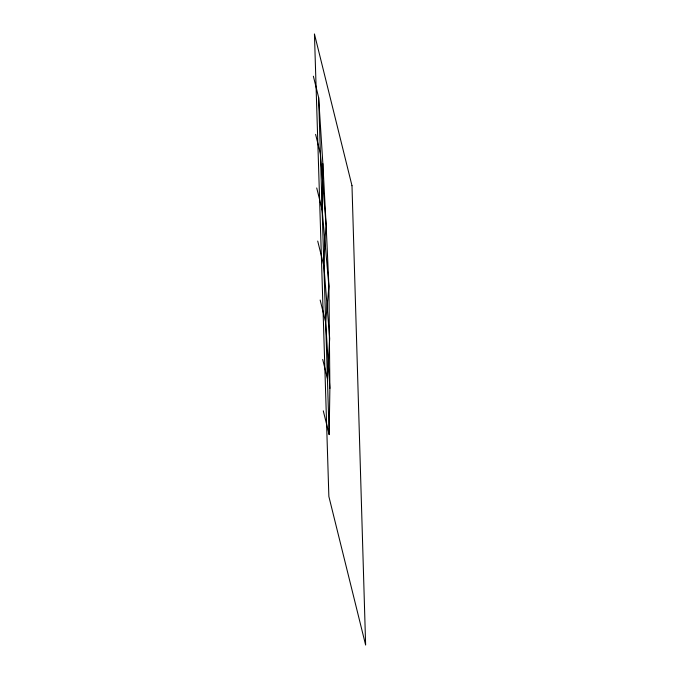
<?xml version="1.0" encoding="UTF-8"?>
<svg xmlns="http://www.w3.org/2000/svg" width="679" height="679" viewBox="0 0 679 679"><rect width="100%" height="100%" fill="white"/><g stroke="black" fill="none" stroke-linecap="round" stroke-linejoin="round"><path stroke-width="1.02" d="M323.28 410.837L329.162 434.602L329.875 388.413L328.916 286.334L322.143 209.879L322.864 163.69L318.638 97.521L313.367 76.209M322.712 359.471L327.405 378.424L329.68 338.532L323.9 266.058L324.91 239.704L326.175 226.166L322.864 163.69M329.875 388.413L325.648 322.236L328.916 286.334L326.175 226.166L320.395 153.7L315.608 134.374M316.72 187.956L322.143 209.879M317.713 241.07L323.9 266.058M320.149 300.008L325.648 322.236M318.638 97.521L329.162 434.602M351.985 185.69L314.436 33.95L328.865 496.476L365.633 645.05L351.985 185.69"/></g></svg>
